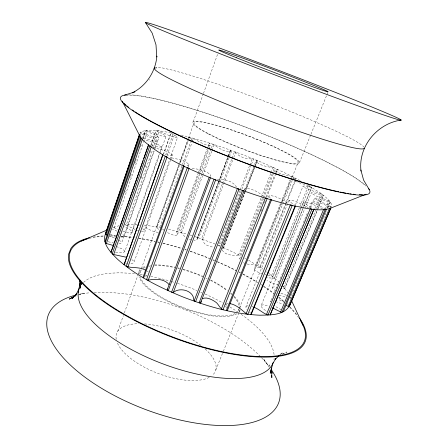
<?xml version="1.0" encoding="UTF-8"?>
<svg xmlns="http://www.w3.org/2000/svg" width="448" height="448" viewBox="0 0 448 448"><rect width="100%" height="100%" fill="white"/><g stroke="black" fill="none" stroke-linecap="round" stroke-linejoin="round"><path stroke-width="0.34" stroke-dasharray="2.24 1.68" d="M198.397 172.564L176.691 231.403L177.509 234.646L176.114 235.368L173.449 235.133L167.098 232.512M218.243 182.588L197.086 239.277L196.291 240.156L194.068 240.436M274.406 278.292L311.713 187.247L274.406 278.292L267.053 277.732M262.422 198.436L239.882 255.433C233.985 255.119 226.178 256.144 222.303 250.331L255.17 165.855M122.808 231.235C125.714 232.025 129.108 233.839 132.059 232.562L131.6 231.157L130.508 230.149L124.314 226.374M263.502 198.632L239.624 258.95L239.96 260.355M244.294 189.778L245.045 188.451C251.742 188.322 258.205 191.878 263.262 196.073M280.493 203.56L254.257 268.699L254.621 270.026L256.822 271.656L262.651 273.991M322.566 208.796C316.411 206.36 310.414 202.401 303.705 201.986L304.164 203.039L305.379 203.986L312.486 208.09M155.131 148.316L158.9 137.452L155.467 135.257L145.186 130.502L140.874 131.975L139.933 133.084L140.767 133.627L151.967 137.967L155.82 139.838L157.287 141.03L154.28 149.621M308.185 207.581C302.12 204.652 295.96 200.374 289.089 200.189L289.481 201.376L294.554 205.106M218.747 181.882L230.322 150.573L231.773 150.668L229.314 157.175M244.653 189.997L256.239 160.132L257.186 160.653L256.581 162.042C261.526 166.32 268.38 166.74 274.462 167.989L272.412 173.174M120.876 237.009L123.413 237.037L124.163 236.706L124.326 236.141L122.864 234.444L121.246 233.358M301.056 208.438L261.285 305.222L261.072 305.9L261.458 306.88L262.483 308.146L267.042 311.825M289.089 200.189L246.086 306.264L245.829 307.054L246.943 309.305M140.661 134.747L141.338 132.765L152.69 136.618L158.827 137.766M142.682 137.76L145.186 130.502C153.888 129.5 162.63 131.292 171.164 132.86L163.733 153.843M142.884 138.852L145.617 130.922M124.813 192.539L125.266 191.218M129.83 177.99L130.29 176.663M130.519 176.002L131.202 174.02M134.854 163.436L135.307 162.114M135.537 161.454L136.22 159.466M140.554 146.899L141.243 144.917M143.293 138.964L146.261 130.368C152.874 132.059 159.018 136.293 165.928 136.55L164.041 134.831L155.977 130.508L150.679 145.712M119.269 225.641L112.717 227.595L114.033 227.741L143.461 142.554M143.69 141.893L147.571 130.67M150.752 145.914L156.027 130.788M141.126 178.091L141.814 176.114M145.034 166.897L145.723 164.92M150.091 152.41L150.78 150.433M152.158 146.485L157.674 130.682C164.31 132.686 170.492 137.39 177.52 137.536L176.753 136.528L170.856 132.989L163.414 154.022M137.368 224.616L124.807 224.834L126.224 225.142L152.667 149.514M152.897 148.854L159.102 131.096M118.922 243.757L120.445 243.65L121.666 242.754L154.05 150.276M124.163 236.706L154.207 150.959M115.522 252.263L121.582 252.762L123.301 252.582L124.79 251.591L159.13 154.162M160.059 151.525L161.683 146.922C157.002 142.951 150.377 141.926 144.704 139.798M132.059 232.562L159.662 154.302M159.897 153.647L165.928 136.55M165.62 155.03L173.096 133.963M167.076 155.512L174.558 134.456M141.35 231.37L142.733 231.476L144.194 230.91L169.54 159.897M169.775 159.236L177.52 137.536M130.95 263.676L133.549 262.898L134.03 262.203L170.481 160.177M170.716 159.516L172.362 154.907C167.345 150.405 159.83 149.565 153.502 147.582M117.757 331.206L123.407 315.532M124.348 312.917L138.236 274.389M138.471 273.734L139.888 269.814A54.113 18.452 20.9 0 0 138.51 273.734M193.278 121.699L203.235 94.086M203.47 93.425L218.17 52.657M140.034 272.406L187.555 140.722M188.507 138.09L193.973 122.942M158.626 229.449L156.542 227.058L179.497 163.453M179.738 162.798L188.255 139.188M188.49 138.533L188.966 137.222L189.582 137.234L180.365 162.753M179.418 165.374L157.203 226.89L156.542 227.058M144.172 225.092L159.695 227.338L191.128 140.538M191.363 139.882L192.08 137.911C197.932 140.661 203.431 145.034 210.134 145.449L210.493 144.889L209.25 143.142L210.129 143.287L208.684 147.202M183.898 164.78L192.069 142.397M192.31 141.742L193.497 138.454M188.115 167.182L189.073 164.562C184.498 159.986 177.218 159.191 171.119 157.713M198.638 171.909L207.077 149.027M208.04 146.412L209.25 143.142M207.721 149.811L177.598 231.398L176.691 231.403M177.509 234.646L208.863 149.806M209.104 149.156L210.554 145.236M201.88 173.69L180.253 232.109C182.93 233.083 183.557 236.443 186.217 237.597M202.126 173.034L211.12 148.747M211.361 148.092L212.822 144.15C218.058 147.263 223.955 152.359 230.317 151.234M181.507 232.702L202.535 175.997M202.776 175.347L211.719 151.234M211.96 150.578L214.133 144.715M218.49 181.933L227.858 157.102M228.105 156.453L230.322 150.573M197.086 239.277L218.501 182.538M197.282 238.129L228.463 156.268M228.704 155.618L230.675 150.399M219.722 182.56L198.817 237.882L197.708 237.737M219.968 181.91L229.068 157.83M222.208 184.195L201.505 238.823L202.966 240.122C203.28 245.039 209.67 246.59 213.69 247.218M222.454 183.546L231.818 158.833M232.064 158.178L234.534 151.676L236.158 152.701C239.842 158.004 247.626 158.889 253.534 159.023L251.026 165.519M202.591 239.45L233.464 158.088M233.71 157.438L235.687 152.23M239.971 190.49L218.635 245.722L219.89 246.014L250.774 166.169M240.223 189.84L249.508 165.794M249.76 165.144L252.269 158.648M222.499 249.211L244.468 192.618M244.72 191.968L254.318 167.25M254.57 166.6L256.586 161.392M255.422 165.206L257.186 160.653M223.322 248.31L245.09 192.259M245.342 191.61L254.705 167.496M254.957 166.846L257.236 160.978M238.538 255.007L261.061 197.977M261.313 197.327L270.782 173.348M271.04 172.698L273.09 167.513M262.679 197.786L272.16 173.818M263.76 197.982L274.803 170.089L277.687 169.613L276.993 169.148L275.71 172.39M265.938 197.03L274.68 174.983M261.19 211.182L261.962 209.233M264.544 202.737L265.317 200.788M266.605 197.54L276.142 173.51M276.399 172.861L277.687 169.613M268.302 197.383L269.102 195.614C276.052 195.558 282.341 199.886 288.114 203.403M280.75 202.916L290.102 179.693M247.128 264.046L256.463 265.194L290.864 179.855M291.122 179.206L292.163 176.618L293.591 177.178L292.544 179.76M238.666 309.949L239.187 308.65M239.45 308.006L298.049 162.641A55.709 6.955 20.9 0 0 223.082 127.355A55.709 6.955 20.9 0 0 217.056 137.945A55.709 6.955 20.9 0 0 298.049 162.641M215.762 370.07L223.065 351.971M223.328 351.327L238.98 312.553M239.243 311.903L240.022 309.966M292.286 180.41L257.841 265.742L256.463 265.194M299.466 162.702L310.666 134.954M310.929 134.31L327.858 92.366M294.778 180.919L259.913 267.081L260.226 267.63L255.746 268.016L254.257 268.699M295.036 180.275L295.826 178.332L296.223 178.713L292.947 178.315M260.226 267.63L286.048 203.84M286.311 203.196L295.697 180.001M295.439 204.842L303.078 186.133L304.562 185.993L311.774 187.522M268.027 275.156L271.46 275.828L308.498 185.534L320.404 192.97L325.321 196.806L328.922 200.284L331.072 203.342L331.565 204.68L331.419 206.679L317.458 200.2L314.591 198.106L317.178 198.139L330.406 202.238L327.97 208.034M301.319 207.794L303.705 201.986M276.002 290.987L273.073 288.988L272.3 287.532L304.696 208.953M304.965 208.309L311.338 192.853L314.227 192.976L323.596 195.401L284.799 288.406L284.424 288.736L280.795 287.963M271.107 300.608L270.575 301.896L270.833 301.319M271.376 299.964L278.303 283.22M278.572 282.576L279.905 279.356M280.168 278.712L283.371 270.984M283.634 270.34L284.967 267.114M285.236 266.47L290.567 253.59M290.836 252.946L295.63 241.354M295.898 240.71L302.299 225.254M303.363 222.678L307.894 211.73M309.495 207.866L312.312 201.113L313.079 201.068L318.702 202.58L331.15 207.178M310.582 207.788L314.591 198.106M314.894 208.572L321.042 193.782L308.571 189.414L304.965 187.729L303.078 186.133M316.193 209.233L283.752 287.106L287.818 292.818M316.456 208.589L322.358 194.432L321.042 193.782M284.424 288.736L323.294 195.541M325.489 208.561L328.737 200.827C322.997 198.206 316.142 197.019 311.338 192.853M326.9 208.522L329.862 201.471L328.737 200.827M327.275 208.029L329.717 202.222M293.58 289.783L290.063 298.15L290.438 299.835M294.666 287.207L326.883 210.605M330.036 207.379L330.579 206.086M155.618 69.104L156.526 67.278L162.714 67.995L171.707 69.983L187.986 74.547A112.381 8.299 20.9 0 1 296.755 114.05A112.381 8.299 20.9 0 1 363.81 146.95M189.073 164.562L188.003 165.228L185.797 165.402M157.287 141.03L156.229 141.378L152.645 140.745L141.434 137.519M149.229 80.08L149.604 79.66M172.362 154.907L170.962 155.4L164.881 154.65M272.3 287.532L273.795 286.888L276.517 287.101M280.566 354.346L282.576 352.514L279.866 354.654M161.683 146.922L158.715 147.112L150.388 145.219M239.624 258.95L240.094 258.535M83.524 282.43C90.423 276.13 100.033 274.322 109.01 273.263L118.037 272.843A103.813 40.387 20.9 0 1 134.562 273.801M210.045 176.478L210.879 175.19C205.766 170.15 197.82 168.756 190.831 168.482M246.086 306.264L248.142 305.698M225.977 304.114L228.234 303.425M282.604 354.038L286.894 351.999L281.008 354.598M261.285 305.222L263.357 304.814L268.548 306.174M170.856 132.989L171.164 132.86M145.505 276.265L146.804 275.85M78.714 294.902L84.375 293.154L78.714 294.431A123.256 53.665 20.9 0 1 90.104 292.751M217.381 179.542C224.146 178.696 233.61 181.25 236.818 187.656M125.479 263.872L127.478 263.9M158.301 232.316C152.914 232.07 148.114 229.079 143.791 226.1M140.252 132.608L141.338 132.765M114.139 243.13L107.789 241.651M265.082 274.574L266.28 274.831M168.515 229.152L186.85 234.013M292.163 176.618C286.227 175.297 279.754 174.322 274.854 170.486L274.803 170.089M181.188 135.083C222.645 145.695 262.965 161.078 300.849 181.003M279.026 295.238L285.208 297.046M275.531 301.538L282.772 304.102M278.628 285.236L272.619 283.371L266.958 280.582M137.558 230.412L139.093 230.866M115.758 235.922L110.113 234.125M308.498 185.534L299.656 182.997L294.196 180.886M190.17 235.026L192.17 235.665M116.262 246.422L122.343 249.01L124.578 250.835L124.79 251.591M194.83 236.522L216.014 244.378M286.698 295.378L280.252 292.981M108.601 235.844L114.744 238.14M189.37 239.232L191.022 239.831M114.033 227.741L118.104 229.376M251.849 306.477L252.997 306.914M159.695 227.338L161.067 227.87M243.471 262.724L245.213 263.435M218.226 245.314L219.89 246.014M223.132 247.419L241.097 256.06M135.279 229.561L126.224 225.142M284.872 302.658L277.659 298.945M117.146 231.246L112.448 229.04M271.46 275.828L272.798 276.478L309.91 186.15L307.698 184.845M325.786 208.986L315.515 203.874L312.161 201.421M287.118 303.638L288.086 304.147M244.614 257.953L245.784 258.586M281.249 309.786L275.19 306.275M248.623 260.193L262.914 269.08M282.94 286.619L283.752 287.106L282.503 285.65M118.894 240.122L120.411 241.13L121.666 242.754M222.494 247.139L223.362 247.766M131.824 259.532L133.879 261.38L134.03 262.203M266.722 271.768L268.257 272.927M268.766 273.308L279.087 282.078M147.022 270.978L148.277 271.97M164.142 230.429L162.232 228.698M138.286 224.997L139.154 225.809M188.966 137.222L192.702 140.515M249.581 312.194L250.499 313.068M142.755 228.547L144.183 230.266L144.194 230.91M270.312 198.206L268.817 196.084M267.518 364.56L263.267 358.59L268.464 365.954L269.707 368.379M289.346 295.876L290.517 298.39M226.514 308.157L225.658 305.956M269.926 366.128L269.511 364.834L269.909 366.15M154.554 67.676A112.381 8.299 20.9 0 1 156.526 67.278M128.094 94.853A133.398 16.878 20.9 0 1 175.627 103.925L187.768 107.436A133.398 16.878 20.9 0 1 365.786 185.578M125.866 95.39A132.457 16.755 20.9 0 1 247.845 128.027A132.457 16.755 20.9 0 1 365.826 186.094M89.23 238.364A125.334 43.238 20.9 0 1 103.858 236.281M110.27 236.09A125.334 43.238 20.9 0 1 117.029 236.225M120.837 236.432A125.334 43.238 20.9 0 1 131.835 237.485M138.555 238.42A125.334 43.238 20.9 0 1 155.103 241.534M157.657 242.105A125.334 43.238 20.9 0 1 160.222 242.71M162.798 243.337A125.334 43.238 20.9 0 1 181.658 248.623M184.923 249.659A125.334 43.238 20.9 0 1 186.228 250.079M190.148 251.39A125.334 43.238 20.9 0 1 209.574 258.619M212.766 259.93A125.334 43.238 20.9 0 1 214.676 260.73M217.207 261.811A125.334 43.238 20.9 0 1 236.914 271.074M239.294 272.3A125.334 43.238 20.9 0 1 240.475 272.916M242.816 274.165A125.334 43.238 20.9 0 1 257.415 282.559M263.614 286.513A125.334 43.238 20.9 0 1 274.462 294.151M278.942 297.646A125.334 43.238 20.9 0 1 284.15 302.047M289.772 307.345A125.334 43.238 20.9 0 1 298.614 317.722M239.053 308.84A52.786 17.993 20.9 0 1 237.238 311.937M235.155 313.466A52.786 17.993 20.9 0 1 183.249 307.602A52.786 17.993 20.9 0 1 140.386 277.39M139.782 274.21A52.786 17.993 20.9 0 1 141.501 269.825M143.315 268.335A52.786 17.993 20.9 0 1 145.617 267.193M148.714 266.274A52.786 17.993 20.9 0 1 150.842 265.894M154.622 265.546A52.786 17.993 20.9 0 1 174.569 267.557M177.722 268.262A52.786 17.993 20.9 0 1 178.993 268.576M182.834 269.59A52.786 17.993 20.9 0 1 202.782 276.73M205.89 278.135A52.786 17.993 20.9 0 1 207.116 278.712M210.7 280.482A52.786 17.993 20.9 0 1 227.55 291.049M230.658 293.658A52.786 17.993 20.9 0 1 231.678 294.599M233.974 296.929A52.786 17.993 20.9 0 1 239.17 308.252M94.186 292.454A123.256 53.665 20.9 0 1 109.267 292.41L121.425 293.395A123.256 53.665 20.9 0 1 260.523 356.658M261.464 357.638A123.256 53.665 20.9 0 1 269.27 366.834M140.017 274.501A103.813 40.387 20.9 0 1 142.677 274.904M145.359 275.346A103.813 40.387 20.9 0 1 146.709 275.587M150.651 276.332A103.813 40.387 20.9 0 1 169.529 280.946M171.494 281.518A103.813 40.387 20.9 0 1 174.121 282.313M177.408 283.349A103.813 40.387 20.9 0 1 196.918 290.5M200.749 292.113A103.813 40.387 20.9 0 1 202.014 292.662M205.162 294.062A103.813 40.387 20.9 0 1 222.757 302.865M225.103 304.175A103.813 40.387 20.9 0 1 227.522 305.575M229.914 306.992A103.813 40.387 20.9 0 1 237.927 312.088M241.192 314.334A103.813 40.387 20.9 0 1 274.142 355.242M274.142 358.316A103.813 40.387 20.9 0 1 273.974 359.654M209.238 377.373A52.87 22.758 20.9 0 1 158.262 373.509A52.87 22.758 20.9 0 1 117.197 342.513M116.239 339.315A52.87 22.758 20.9 0 1 138.746 323.708M144.62 323.91A52.87 22.758 20.9 0 1 200.978 345.47M205.15 348.947A52.87 22.758 20.9 0 1 212.47 375.2M93.19 237.065A126.224 43.551 20.9 0 1 103.774 235.917M110.432 235.754A126.224 43.551 20.9 0 1 115.186 235.838M121.268 236.163A126.224 43.551 20.9 0 1 135.52 237.703M138.93 238.213A126.224 43.551 20.9 0 1 154.958 241.259M157.662 241.87A126.224 43.551 20.9 0 1 159.023 242.189M163.117 243.18A126.224 43.551 20.9 0 1 181.602 248.377M184.89 249.424A126.224 43.551 20.9 0 1 186.206 249.85M190.148 251.166A126.224 43.551 20.9 0 1 209.686 258.434M212.901 259.756A126.224 43.551 20.9 0 1 214.183 260.294M217.375 261.649A126.224 43.551 20.9 0 1 235.99 270.351M238.991 271.886A126.224 43.551 20.9 0 1 240.184 272.507M243.13 274.07A126.224 43.551 20.9 0 1 257.421 282.274M260.814 284.39A126.224 43.551 20.9 0 1 263.032 285.818M263.575 286.177A126.224 43.551 20.9 0 1 274.982 294.179M278.718 297.074A126.224 43.551 20.9 0 1 283.73 301.235M289.873 306.925A126.224 43.551 20.9 0 1 297.472 315.414M236.908 313.723A54.113 18.452 20.9 0 1 183.406 308.218A54.113 18.452 20.9 0 1 138.986 276.707M142.649 267.523A54.113 18.452 20.9 0 1 146.3 266.056M154.554 264.942A54.113 18.452 20.9 0 1 174.91 267.193M177.593 267.803A54.113 18.452 20.9 0 1 179.631 268.313M183.053 269.231A54.113 18.452 20.9 0 1 202.563 276.203M210.616 279.983A54.113 18.452 20.9 0 1 227.125 290.074M230.815 293.042A54.113 18.452 20.9 0 1 231.857 293.961M234.231 296.251A54.113 18.452 20.9 0 1 240.464 307.468M240.117 309.898A54.113 18.452 20.9 0 1 237.938 312.967M208.214 133.862A57.114 7.129 20.9 0 0 297.623 164.002A57.114 7.129 20.9 0 0 232.327 130.155A57.114 7.129 20.9 0 0 208.214 133.862"/><path stroke-width="0.67" d="M361.032 171.147C357.846 146.686 377.132 123.474 401.167 120.058M201.107 301.174L201.09 302.187L200.547 302.915L199.108 302.842L242.609 190.484L244.037 190.764L200.547 302.915M78.26 292.331L80.007 283.035M133.862 92.26L132.272 92.854C146.266 85.943 155.585 71.618 156.873 56.123L156.733 57.014L156.005 44.862L152.202 33.141L145.527 22.658L145.964 22.428A136.886 2.811 20.9 0 1 342.49 95.183A136.886 2.811 20.9 0 1 336.823 98.162A136.886 2.811 20.9 0 1 145.527 22.658M167.21 289.783L209.227 177.251L210.386 177.974L168.241 290.685L167.21 289.783L167.457 288.938M139.479 134.406L105.274 234.097L107.52 235.435M139.569 134.596L105.734 233.195C101.209 243.275 110.88 252.599 117.449 259.151C136.567 276.175 159.925 287.594 183.462 297.158C207.95 306.55 233.587 314.104 259.935 315.207C270.217 314.955 285.813 315.577 290.287 304.007M106.019 234.797L140.084 135.61M104.905 241.545L140.672 137.542M113.372 245.521L106.406 243.527L142.206 139.658L140.022 136.405L122.259 101.175M114.122 243.897L110.953 252.291L148.546 144.861L143.73 158.726M114.582 242.581L143.041 160.709M113.674 254.537L151.217 146.894L149.677 146.199L112.224 253.786L113.674 254.537L126.459 257.253M127.882 267.086L167.076 156.895L165.318 156.206L126.202 266.409C132.367 268.296 139.401 266.711 145.314 270.032M188.53 168.039L187.314 167.63L146.518 279.625L148.288 280.157L189.134 168.246M215.051 179.76L213.914 179.446L171.595 292.186L173.286 292.51L215.622 179.917M194.186 300.742L237.446 188.39L238.974 189.174L195.597 301.644L194.186 300.742L193.726 299.673C193.57 290.466 179.575 286.849 173.286 292.51M221.379 308.935L265.418 197.859L267.165 198.626L223.026 309.753C219.257 308.19 218.501 303.313 214.788 301.459C211.215 299.23 206.472 296.778 202.289 298.71M291.026 204.994L292.214 205.447L247.884 314.3L246.17 313.639L290.427 204.764M266.392 314.591L310.302 208.606L311.965 209.149L268.016 315.05C262.97 313.41 259.19 309.154 254.145 307.35M272.535 307.899L280.622 311.976L323.68 209.266M283.321 311.629L326.245 209.485M286.154 305.57L288.238 306.32L329.538 208.281M330.876 207.822L289.335 306.342L288.238 306.32M289.783 305.424L330.876 207.962M79.526 287.795L75.32 296.094L76.423 294.566M275.962 358.31L272.832 363.49L270.239 373.229L271.606 367.825L271.818 377.642L271.706 375.564M76.944 293.306L72.038 298.547L73.562 297.338M275.05 359.374L279.065 355.718M74.872 295.826L69.255 299.13L72.722 297.405M81.379 241.058L106.966 230.048M366.128 194.191L329.409 208.606C317.666 211.87 305.295 207.827 293.664 205.794C273.218 201.04 253.238 194.494 233.57 187.191C202.054 174.087 168.106 162.613 142.206 139.619M124.522 95.155L134.926 91.868M148.288 280.157C155.333 278.757 164.22 278.533 169.176 284.665M280.622 311.976L282.027 312.217L325.091 209.642L324.15 209.39M229.914 303.587C236.438 304.802 241.321 309.518 246.17 313.639M142.436 138.998L141.221 138.354L105.28 242.777L106.406 243.527M369.281 189.655L363.597 180.085L360.858 169.971M271.264 371.42L272.194 373.24L271.163 370.009M291.396 300.283L303.1 325.466M79.374 279.574L81.452 284.502L80.164 280.616M139.602 135.044L140.022 136.405M79.442 279.367L80.338 288.12L80.198 284.29M271.488 371.403L271.561 372.786M368.726 188.787A133.398 16.878 20.9 0 1 234.83 159.09A133.398 16.878 20.9 0 1 126.179 94.948M364.207 148.266A112.381 8.299 20.9 0 1 253.154 114.66A112.381 8.299 20.9 0 1 154.554 67.676M362.432 194.684A132.457 16.755 20.9 0 1 359.335 194.695M355.23 194.426A132.457 16.755 20.9 0 1 353.125 194.197M351.198 193.956A132.457 16.755 20.9 0 1 349.849 193.766M348.454 193.553A132.457 16.755 20.9 0 1 347.194 193.351M345.901 193.133A132.457 16.755 20.9 0 1 340.021 192.024M338.699 191.75A132.457 16.755 20.9 0 1 337.355 191.464M336.739 191.335A132.457 16.755 20.9 0 1 309.344 184.318M308.666 184.128A132.457 16.755 20.9 0 1 300.339 181.658M299.729 181.474A132.457 16.755 20.9 0 1 273.991 173.169M273.319 172.939A132.457 16.755 20.9 0 1 215.701 151.29M215.074 151.032A132.457 16.755 20.9 0 1 173.051 132.468M172.458 132.182A132.457 16.755 20.9 0 1 158.687 125.339M158.133 125.054A132.457 16.755 20.9 0 1 140.784 115.45M140.179 115.086A132.457 16.755 20.9 0 1 134.999 111.826M133.851 111.065A132.457 16.755 20.9 0 1 132.227 109.956M128.884 107.514A132.457 16.755 20.9 0 1 126.997 106.008M126.157 105.291A132.457 16.755 20.9 0 1 124.046 103.281M300.401 320.421A125.334 43.238 20.9 0 1 171.685 336.633A125.334 43.238 20.9 0 1 87.343 238.874M271.298 369.684A123.256 53.665 20.9 0 1 224.157 425.6A123.256 53.665 20.9 0 1 74.211 368.553A123.256 53.665 20.9 0 1 75.494 295.187M299.617 318.321A126.224 43.551 20.9 0 1 203.207 347.491A126.224 43.551 20.9 0 1 68.678 254.044L70.795 248.668A126.224 43.551 20.9 0 1 89.242 237.866M273.319 362.247A103.813 40.387 20.9 0 1 163.654 364.157A103.813 40.387 20.9 0 1 78.831 289.677M314.003 209.037L270.138 314.882L314.003 209.037M162.814 154.431L124.068 264.762L162.971 154.846L162.814 154.431M183.568 165.553L143.091 277.15L143.651 277.967L184.24 166.141L183.568 165.553M270.547 199.646L226.352 310.531L227.41 310.352L271.555 199.707L270.547 199.646M295.036 206.091L250.723 314.602L251.317 314.194L295.546 205.934L295.036 206.091M236.342 57.68A58.565 1.187 20.9 0 0 326.827 91.56A58.565 1.187 20.9 0 0 257.197 63.493A58.565 1.187 20.9 0 0 236.342 57.68"/></g></svg>
